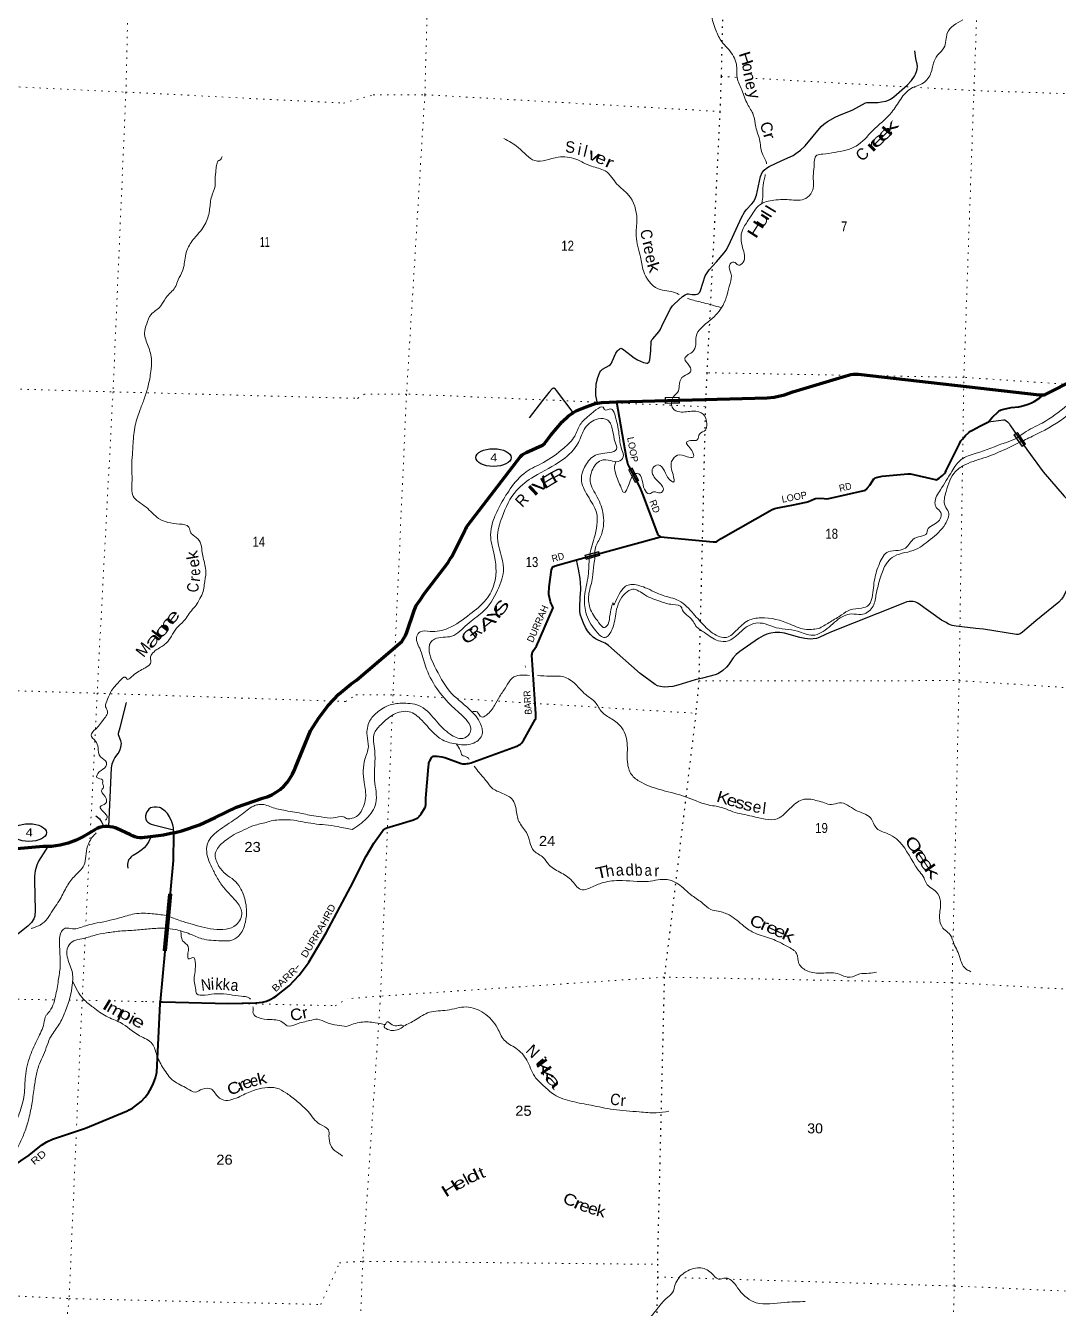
# Model space of a CAD drawing. Header units: feet. Extents: x -762378 to -505285, y -497909 to -353855.
# Drawn here: x -670589 to -652548, y -425289 to -402892 of the extents above; entities that cross this region are included whole.
import ezdxf
from ezdxf.enums import TextEntityAlignment as Align

# ---------------------------------------------------------------- set-up
doc = ezdxf.new("R2010")
doc.units = ezdxf.units.FT
doc.header["$LTSCALE"] = 80
doc.linetypes.add('DOTTED', pattern=[1.5, 0.3, -1.2])
for name, color, linetype, lineweight in [('17', 7, 'Continuous', 25), ('23', 7, 'Continuous', 70), ('26', 7, 'Continuous', 40), ('29', 7, 'Continuous', 25), ('31', 7, 'Continuous', 13), ('39', 7, 'Continuous', 13), ('59', 7, 'Continuous', 13), ('6', 7, 'DOTTED', 25), ('61', 7, 'Continuous', 13), ('7', 7, 'DOTTED', 13)]:
    doc.layers.add(name, color=color, linetype=linetype, lineweight=lineweight)
doc.layers.add('27', color=7, linetype='Continuous')
doc.layers.add('41', color=7, linetype='Continuous')

msp = doc.modelspace()

# ---------------------------------------------------------------- linework, layer by layer
at = {"layer": '17'}
for centre, major_axis in [((-662416.1, -410434.06), (309.24, -1)), ((-670531.83, -416981.56), (-309.24, 1))]:
    msp.add_ellipse(centre, major_axis=major_axis, ratio=0.500121, dxfattribs=at)
at = {"layer": '23'}
for points in [[(-652805.31, -409338.64), (-652797.19, -409337.96), (-652778.75, -409333.35), (-652743.73, -409317.67), (-652663.53, -409273.27), (-652082.58, -408977.24), (-652051.15, -408959.42), (-652036.4, -408949.28), (-652003.22, -408922.54), (-651320.79, -408260.89)], [(-660267.73, -409460.43), (-660251.25, -409459.64), (-657633.31, -409389.18), (-657510.31, -409376.39), (-657332.31, -409336.94), (-657186.25, -409288.59), (-656252.63, -409004.94)], [(-656252.63, -409004.94), (-656213.57, -408993.07), (-656175.32, -408986.14), (-656125.1, -408980.16), (-656084.08, -408978.77), (-656047.95, -408979.38), (-652886.37, -409335.64), (-652816.1, -409339.54), (-652805.31, -409338.64)], [(-661023.79, -409648.02), (-660969.27, -409617.29), (-660798.46, -409545.48), (-660668.52, -409498.7), (-660650.36, -409493.42), (-660633.8, -409489.31), (-660615.26, -409484.92), (-660599.45, -409482.73), (-660598.92, -409482.66)], [(-660598.92, -409482.66), (-660521.04, -409472.51), (-660267.73, -409460.43)], [(-664810.81, -414318.44), (-664020.09, -413642.75), (-663980.47, -413589.53), (-663953.06, -413542.02), (-663927.4, -413484.4), (-663804.68, -413103.7), (-663764.2, -413018.29), (-663693, -412911.69), (-663626.09, -412814.97), (-663206.64, -412264.89), (-663158.72, -412185.59), (-663140.29, -412154.23), (-662918.18, -411705.15), (-662901.59, -411675.64), (-662887.34, -411650.64), (-662864.73, -411616.62), (-661941.55, -410413.47), (-661916.41, -410385.53), (-661886.92, -410367.09), (-661845.24, -410345.69), (-661560.29, -410216.62), (-661527.5, -410190.03), (-661506.66, -410165.79), (-661414.89, -410041.6), (-661215.63, -409807.7), (-661110.02, -409709.58), (-661038.13, -409656.1), (-661023.79, -409648.02)], [(-668002.97, -416986.62), (-667860.36, -416953.36), (-667550.32, -416845.84), (-667276.74, -416718.95), (-666906, -416538.38), (-666450.17, -416382.21), (-666368.2, -416356.03), (-666289.42, -416321.43), (-666214.68, -416278.78), (-666144.81, -416228.56), (-666080.58, -416171.3), (-666022.68, -416107.65), (-665971.75, -416038.29), (-665928.35, -415963.99), (-665892.96, -415885.56), (-665882.79, -415858.03), (-665610.69, -415207.54), (-665468.74, -414977.01), (-665303.47, -414762.58), (-665116.69, -414566.61), (-664910.45, -414391.23), (-664810.81, -414318.44)], [(-668002.97, -416986.62), (-668179.93, -417027.89), (-668505.55, -417068.6), (-668510.58, -417069.27), (-668553.26, -417072.46), (-668596.03, -417071.16), (-668638.44, -417065.4), (-668680.01, -417055.24), (-668720.29, -417040.79), (-668758.84, -417022.21), (-669010.62, -416905.25), (-669022.69, -416900.85), (-669067.39, -416887.88), (-669113.2, -416879.65), (-669159.62, -416876.25), (-669206.14, -416877.72), (-669252.26, -416884.05), (-669297.46, -416895.16), (-669341.25, -416910.94), (-669383.15, -416931.21), (-669575.88, -417051.53), (-669706.3, -417115.04), (-669845.19, -417165.66), (-669988.62, -417201.49), (-670135, -417222.13), (-670282.74, -417227.35), (-672724.65, -417438.64)]]:
    msp.add_lwpolyline(points, dxfattribs=at)
at = {"layer": '26'}
for p, q in [((-660965.72, -412220.58), (-659501.5, -411815.91)), ((-668236.33, -419936.5), (-668154.44, -419051.1))]:
    msp.add_line(p, q, dxfattribs=at)
for points in [[(-653770.82, -409807.56), (-653711.54, -409741.72), (-653589.73, -409622.35), (-653572.58, -409609.71), (-653548.12, -409600.19), (-653500.36, -409588.56), (-653372.97, -409561.83), (-653239.81, -409545.3), (-653213.4, -409542.05), (-653190.3, -409537.29), (-653149.86, -409526.74), (-653075.77, -409501.45), (-653019.03, -409480.16), (-652992.53, -409467.92), (-652972.01, -409455.98), (-652873.69, -409388.26), (-652805.31, -409338.64)], [(-660267.73, -409460.43), (-660096.08, -410430.83), (-660082.04, -410507.61), (-660067.13, -410557.47), (-660051.97, -410586.82), (-659883.53, -410906.98), (-659849.44, -410986.3), (-659815.57, -411073.66), (-659563.77, -411737.84), (-659549.97, -411765.86), (-659538.42, -411781.5), (-659522.11, -411800.54), (-659501.5, -411815.91)], [(-659501.5, -411815.91), (-658576.94, -411907.07), (-658561.28, -411907.85), (-658543.61, -411906.49), (-658526.62, -411902.41), (-658514.33, -411896.68), (-658438.65, -411848.45), (-657546.4, -411339.63), (-657503.8, -411323.71), (-657477.98, -411316.91), (-657389.63, -411297.87), (-657202.51, -411262.41), (-656955.82, -411210.73), (-656910.5, -411199.27), (-656811.28, -411154.39), (-656791.3, -411148.8), (-656720.81, -411144.66), (-656638.48, -411148.88), (-656592.44, -411151.67), (-656558, -411147.02), (-655938.96, -411006.82), (-655920.65, -411001.04), (-655907.74, -410992.88), (-655885.7, -410970.05), (-655844.07, -410916.89), (-655771.81, -410807.23), (-655760.44, -410796.5), (-655745.99, -410789.55), (-655699.63, -410778.02), (-655624.69, -410757.92), (-655241.68, -410721.96), (-655180.55, -410716.79), (-655152, -410716.79), (-655133.02, -410718.85), (-654703.3, -410816.83), (-654680.01, -410820.5), (-654670.49, -410820.5), (-654666.42, -410819.14), (-654657.24, -410813.35), (-654628.25, -410792.71), (-654572.77, -410747.96), (-654560.39, -410735.49), (-654538.32, -410710), (-654522.34, -410685.85), (-654510.14, -410661.18), (-654276.51, -410192.98), (-654249.14, -410143.88), (-654225.35, -410111.23), (-654168.12, -410049.13), (-654110.5, -409994.27), (-654083.31, -409974.55), (-654051.03, -409955.77), (-653920.45, -409884.89), (-653771.63, -409808.46), (-653770.82, -409807.56)], [(-664915.28, -417933.96), (-664640.63, -417395.69), (-664503.88, -417168.16), (-664363.65, -416960.82), (-664344.47, -416939.82), (-664322.73, -416921.46), (-664304.38, -416911.26), (-664278.56, -416899.7), (-664220.8, -416879.98), (-664062.68, -416834.2), (-663815.35, -416758.41), (-663787.73, -416747.9), (-663760.89, -416734.98), (-663740.34, -416722.9), (-663725.89, -416710.84), (-663710.26, -416695.2), (-663701.09, -416683.99), (-663697.69, -416679.23), (-663677.78, -416651.53), (-663613.26, -416548.15), (-663606.12, -416531.84), (-663601.71, -416516.19), (-663598.31, -416500.23), (-663596.89, -416482.81), (-663596.23, -416382.31), (-663553.47, -415832.59), (-663548.7, -415786.58), (-663543.61, -415764.5), (-663533.07, -415741.7), (-663490.94, -415664.87), (-663480.34, -415653.61), (-663471.91, -415648.55), (-663462.4, -415645.83), (-663440.65, -415645.83), (-663399.75, -415647.73), (-663361.14, -415650.59), (-663317.58, -415657.98), (-663292.5, -415663.51), (-663267.36, -415672.35), (-662980.83, -415773.57), (-662955.1, -415780.81), (-662928.59, -415782.17), (-662899.37, -415780.13), (-662877.62, -415777.41), (-662854.52, -415773.33), (-662808.31, -415763.81), (-662779.25, -415754.86), (-662007.57, -415469.98), (-661967.68, -415450.34), (-661947.29, -415435.38), (-661929.62, -415419.06), (-661892.93, -415375.54), (-661686.34, -415009.7), (-661679.18, -414992.27), (-661675.46, -414953.95), (-661676.93, -414907.89), (-661744.25, -413884.78), (-661743.06, -413864.94), (-661740, -413851.68), (-661731.51, -413826.86), (-661724.19, -413810.93), (-661665.58, -413724.04), (-661378.75, -413070.3), (-661376.43, -413055.41), (-661378.47, -413043.85), (-661385.6, -413027.19), (-661415.85, -412968.37), (-661421.29, -412954.77), (-661449.15, -412826.25), (-661449.83, -412809.93), (-661441.05, -412690.67), (-661400.95, -412392.18), (-661393.07, -412362.83), (-661386.96, -412351.27), (-661377.51, -412342.55), (-661371.33, -412337.67), (-661361.81, -412332.91), (-661340.86, -412325.44), (-660965.72, -412220.58)], [(-668154.44, -419051.1), (-668008.11, -417468.94), (-668003.25, -417012.44), (-668002.97, -416986.62)], [(-668236.33, -419936.5), (-668204.08, -419937.34), (-667043.79, -419967.44), (-666568.66, -419953.87), (-666450.3, -419942.71), (-666381.46, -419923.07), (-666315.06, -419896.35), (-666251.8, -419862.84), (-666207.71, -419834.07), (-665982.99, -419656.49), (-665808.42, -419468.42), (-665654.46, -419263.13), (-665640.13, -419241.54), (-665336.44, -418732.82), (-664915.28, -417933.96)], [(-670821.74, -422811.76), (-670529.01, -422615.7), (-670344.05, -422465.27), (-670312, -422441.88), (-670219.22, -422383.84), (-670120.89, -422335.82), (-670018.07, -422298.34), (-669542.86, -422141.06), (-668829.71, -421848.4), (-668804.78, -421838.17), (-668779.71, -421824.28), (-668723.69, -421793.24), (-668644, -421737.75), (-668570.54, -421674.22), (-668504.12, -421603.37), (-668445.47, -421525.96), (-668395.24, -421442.84), (-668353.97, -421354.93), (-668322.11, -421263.19), (-668300.02, -421168.62), (-668239.28, -419968.37), (-668236.33, -419936.5)]]:
    msp.add_lwpolyline(points, dxfattribs=at)
at = {"layer": '29'}
for points in [[(-656969.27, -404993.54), (-656692.21, -404654.86), (-656646.93, -404613.87), (-656580.08, -404568.57), (-656446.4, -404490.91), (-656381.72, -404460.71), (-656135.9, -404361.47), (-655920.28, -404240.67), (-655894.42, -404233.12), (-655868.53, -404232.04), (-655752.1, -404236.35), (-655701.44, -404233.12), (-655635.66, -404223.41), (-655561.29, -404208.31), (-655514.92, -404193.21), (-655480.43, -404178.11), (-655420.04, -404137.12), (-655187.17, -403934.34), (-655116.04, -403852.37), (-655062.11, -403774.7), (-655043.81, -403740.19), (-655027.63, -403694.89), (-655015.78, -403653.9), (-655010.36, -403606.44), (-655013.62, -403565.46), (-655036.24, -403464.06), (-655057.8, -403330.31)], [(-659112.55, -407624.3), (-659067.26, -407590.86), (-659043.54, -407577.92), (-659027.37, -407575.76), (-659006.89, -407576.84), (-658944.35, -407586.55), (-658888.3, -407588.7), (-658858.11, -407582.23), (-658843.02, -407573.6), (-658822.53, -407559.58), (-658810.68, -407544.48), (-658797.73, -407517.52), (-658715.8, -407262.96), (-658697.48, -407226.29), (-658646.8, -407155.1), (-658521.74, -407017.04), (-658383.74, -406857.4), (-658350.32, -406812.1), (-658306.12, -406723.65), (-658086.18, -406244.74), (-658031.21, -406147.67), (-658004.25, -406110.99), (-657905.06, -406003.13), (-657875.96, -405968.61), (-657847.93, -405927.63), (-657818.82, -405852.12), (-657749.82, -405524.22), (-657722.87, -405457.35), (-657689.44, -405416.36), (-657645.25, -405381.85), (-657598.88, -405351.64), (-657378.95, -405248.09), (-657181.66, -405157.49), (-657133.14, -405127.29), (-657052.3, -405069.05), (-656969.27, -404993.54)], [(-660599.11, -409481.76), (-660627.28, -409350.1), (-660630.52, -409315.58), (-660630.52, -409248.71), (-660625.12, -409188.3), (-660621.9, -409147.32), (-660593.86, -409035.14), (-660565.84, -408961.8), (-660556.12, -408944.53), (-660539.96, -408918.65), (-660525.94, -408904.62), (-660509.77, -408892.76), (-660393.33, -408825.88), (-660371.78, -408806.47), (-660354.52, -408784.9), (-660341.59, -408754.7), (-660276.9, -408612.32), (-660252.09, -408572.41), (-660234.84, -408553), (-660216.53, -408538.98), (-660201.42, -408530.34), (-660190.66, -408526.03), (-660178.78, -408527.11), (-660163.69, -408533.58), (-660138.91, -408551.92), (-659957.79, -408694.3), (-659899.55, -408729.89), (-659798.21, -408773.03), (-659768.04, -408780.59), (-659737.84, -408784.9), (-659722.74, -408783.82), (-659711.98, -408776.27), (-659699.02, -408761.17), (-659686.1, -408724.5), (-659668.85, -408569.18), (-659660.23, -408405.23), (-659650.51, -408379.34), (-659634.36, -408357.77), (-659526.53, -408240.19), (-659513.61, -408219.7), (-659503.89, -408201.36), (-659474.8, -408137.73), (-659328.17, -407840.03), (-659315.22, -407820.61), (-659289.35, -407786.09), (-659259.18, -407753.74), (-659112.55, -407624.3)], [(-661024.09, -409647.62), (-661314.04, -409261.66), (-661334.52, -409236.85), (-661348.54, -409227.15), (-661356.08, -409223.91), (-661367.94, -409222.83), (-661378.72, -409228.22), (-661395.97, -409242.25), (-661441.25, -409291.86), (-661559.84, -409436.4), (-661794.87, -409740.57)], [(-653770.82, -409807.56), (-653506.99, -409775.13), (-653484.35, -409777.29), (-653466.02, -409785.91), (-653436.91, -409808.57), (-653418.59, -409826.9), (-653409.96, -409837.69), (-653384.09, -409878.68), (-653101.62, -410295.02), (-652814.85, -410685.49)], [(-652814.85, -410685.49), (-652443.99, -411107.23), (-651978.25, -411543), (-651766.94, -411732.84), (-651693.63, -411808.34), (-651650.5, -411870.9), (-651635.41, -411931.3), (-651637.57, -411965.82), (-651641.88, -411989.55), (-651663.44, -412028.38), (-651741.06, -412112.51), (-651801.44, -412172.91), (-651825.16, -412188.01), (-651853.19, -412198.8), (-651982.56, -412224.69), (-652038.62, -412241.95), (-652103.31, -412272.14), (-652163.68, -412315.29), (-652213.28, -412373.54), (-652249.93, -412431.78), (-652461.24, -412858.92), (-652493.58, -412906.37), (-652538.86, -412958.15), (-652944.23, -413281.74)], [(-660409.03, -413717.51), (-660462.94, -413676.53), (-660493.13, -413660.34), (-660588, -413624.75), (-660633.28, -413598.86), (-660672.09, -413568.66), (-660722.76, -413521.2), (-660771.28, -413460.8), (-660809.01, -413403.63), (-660844.59, -413327.05), (-660875.85, -413250.47), (-660900.65, -413169.57), (-660907.12, -413116.71), (-660909.28, -413044.45), (-660900.65, -412878.34), (-660892.02, -412745.66), (-660892.03, -412705.76), (-660904.96, -412546.13), (-660933, -412380.02), (-660965.72, -412220.58)], [(-652944.23, -413281.74), (-653172.8, -413482.36), (-653215.92, -413512.56), (-653250.42, -413523.35), (-653280.61, -413521.19), (-653854.16, -413430.59), (-653987.84, -413417.64), (-654332.83, -413378.81), (-654401.84, -413365.88), (-654466.52, -413339.98), (-654509.65, -413316.26), (-654587.27, -413270.95), (-655001.26, -412977.57), (-655035.76, -412960.32), (-655087.51, -412947.36), (-655156.5, -412945.22), (-655195.32, -412951.68), (-655294.5, -412990.51), (-656540.79, -413490.99)], [(-656540.79, -413490.99), (-656717.6, -413570.82), (-656771.51, -413592.39), (-656829.73, -413601.02), (-656885.79, -413603.18), (-656976.35, -413592.39), (-657062.6, -413575.13), (-657329.97, -413501.79), (-657416.21, -413488.84), (-657493.84, -413488.84), (-657569.3, -413499.63), (-657640.46, -413519.04), (-657705.15, -413544.93), (-657787.08, -413592.39), (-658110.51, -413821.06), (-658175.2, -413874.99), (-658226.95, -413933.24), (-658313.2, -414054.04), (-658347.7, -414095.03), (-658412.38, -414148.96), (-658470.6, -414192.1), (-658498.63, -414211.52), (-658541.75, -414226.62), (-658766, -414282.71), (-658891.06, -414312.91), (-659197.24, -414407.83), (-659285.65, -414429.4), (-659361.11, -414438.03), (-659436.59, -414440.19), (-659499.11, -414433.72), (-659548.71, -414420.77), (-659593.98, -414394.89), (-659852.73, -414205.05), (-660409.03, -413717.51)], [(-669136.22, -416874.99), (-669092.08, -415858.75), (-669078.44, -415781.44), (-669051.17, -415708.69), (-669033, -415675.72), (-668973.91, -415599.55), (-668944.37, -415548.39), (-668923.92, -415490.41), (-668914.83, -415425.61), (-668923.92, -415381.28), (-668964.82, -415276.69), (-668964.82, -415245.99), (-668937.55, -415149.36), (-668828.47, -414712.82)], [(-668002.97, -416986.62), (-668008.12, -416900.09), (-668019.48, -416844.38), (-668037.66, -416793.22), (-668078.56, -416704.55), (-668112.65, -416651.12), (-668152.42, -416610.19), (-668214.91, -416559.04), (-668233.09, -416548.8), (-668253.54, -416541.98), (-668301.26, -416535.16), (-668346.71, -416535.16), (-668379.66, -416540.85), (-668408.07, -416551.08), (-668436.47, -416570.4), (-668451.24, -416587.46), (-668472.83, -416617.01), (-668486.47, -416649.98), (-668496.69, -416688.64), (-668497.83, -416720.47), (-668492.15, -416745.48), (-668476.24, -416775.03), (-668455.79, -416797.77), (-668439.88, -416810.28), (-668419.43, -416822.78), (-668397.84, -416831.88), (-668353.53, -416845.52), (-668006.03, -416935.25)], [(-669219.98, -416880.05), (-669257.97, -416801.75), (-669272.74, -416777.87), (-669289.78, -416755.14), (-669309.1, -416735.81), (-669363.64, -416692.61)], [(-670203.06, -417226.73), (-670362.38, -417480.44), (-670394.19, -417552.06), (-670421.46, -417648.69), (-670435.1, -417745.33), (-670435.1, -417816.95), (-670421.46, -418339.89), (-670430.55, -418439.94), (-670444.19, -418489.96), (-670487.36, -418553.62), (-670548.72, -418612.74), (-670780.51, -418794.63)], [(-668401.54, -417060.55), (-668437.61, -417134.84), (-668486.47, -417206.46), (-668519.42, -417246.25), (-668559.19, -417282.63), (-668640.99, -417340.61), (-668709.17, -417379.26), (-668731.89, -417394.04), (-668747.8, -417407.69), (-668771.66, -417432.7), (-668785.29, -417452.02), (-668797.79, -417478.17), (-668806.88, -417506.59), (-668812.56, -417535.01), (-668812.56, -417562.3), (-668806.88, -417602.08)]]:
    msp.add_lwpolyline(points, dxfattribs=at)
at = {"layer": '31'}
for p, q in [((-653261.43, -409994.41), (-653120.09, -410200.62)), ((-653120.09, -410200.62), (-653181.95, -410243.03))]:
    msp.add_line(p, q, dxfattribs=at)
msp.add_lwpolyline([(-653181.95, -410243.03), (-653323.29, -410036.82), (-653261.43, -409994.41)], dxfattribs=at)
msp.add_lwpolyline([(-653263.5, -410005.52), (-653312.17, -410038.89), (-653179.87, -410231.91), (-653131.2, -410198.54)], close=True, dxfattribs=at)
at = {"layer": '39'}
for points in [[(-658625.96, -402663.73), (-658543.76, -402941.36), (-658438.9, -403157.28), (-658312.13, -403305.43), (-658172.28, -403566.52), (-658160.34, -403798.05), (-658079.65, -404015.33), (-657977.71, -404265.35), (-657877.98, -404446.96), (-657835.36, -404659.2), (-657761.6, -404910.47), (-657713.6, -405146.99), (-657649.02, -405289.45), (-657648.89, -405302.54)], [(-654214.47, -402788.97), (-654488.08, -403022.07), (-654547.22, -403279.83), (-654657.18, -403407.55), (-654731.36, -403550.32), (-654773.97, -403716.04), (-654905.31, -403891.44), (-655121.03, -403988.19), (-655302.92, -404174.3), (-655459.82, -404403.3), (-655794.26, -404730.07), (-656080.77, -404993.79), (-656455.76, -405106.36), (-656663.63, -405134.96), (-656768.76, -405156.26), (-656816.3, -405356.03), (-656830.51, -405512.46), (-656839.03, -405757.51), (-656933.03, -405889.69), (-657056.99, -405938.63), (-657211.72, -405934.48), (-657517.52, -405940.34), (-657762.89, -406018.2), (-657948.46, -406266.53), (-658068.28, -406462.35), (-658064.44, -406772.06), (-658054.99, -407021.61), (-658136.81, -407073.7), (-658215.79, -407019.31), (-658295.76, -407077.47), (-658267.24, -407214.95), (-658284.1, -407395.44), (-658404.66, -407770.17), (-658630.89, -408035.51), (-658875.74, -408320.45), (-658881.48, -408461.03), (-658934.97, -408582.23), (-659012.77, -408634.42), (-659074.98, -408705.13), (-658990.03, -408838.09), (-658974.62, -408939.02), (-659093.14, -409010.23), (-659169.16, -409146.91), (-659186.43, -409267.07), (-659275.82, -409377.26), (-659283.07, -409574.09), (-659162.04, -409635.64), (-658928.47, -409623.81), (-658750.92, -409676.83), (-658691.05, -409845.3), (-658714.08, -409955.26), (-658814.3, -410018.92), (-658855.31, -410124.37), (-658976.3, -410137.2), (-659039.29, -410161.65), (-658952.71, -410308.73), (-658927.68, -410426), (-659032.11, -410421.19), (-659200.2, -410390.54), (-659303.72, -410502.36), (-659279.61, -410730.19), (-659273.03, -410861.04), (-659348.11, -410810.78), (-659428.71, -410665.87), (-659540.52, -410560.34), (-659630.48, -410616.23), (-659563.75, -410829.12), (-659453.86, -411006.97), (-659497.23, -411050.04), (-659619.43, -411032.69), (-659692.68, -411064.9), (-659778.83, -410986.82), (-659816.19, -410831.37), (-659906.65, -410707.41), (-659961.27, -410729.99), (-660046.07, -410894.58), (-660142.46, -411040.76), (-660186.59, -410961.17), (-660235.68, -410841.24), (-660289.79, -410682.97), (-660296.53, -410558.14), (-660276.33, -410502.54)], [(-647101.29, -402989.76), (-647038.59, -403043.08), (-646914.81, -403076.56), (-646814.61, -403089.3), (-646779.08, -403114.38), (-646757.26, -403201.41), (-646755.08, -403346.23), (-646807.93, -403443.32), (-646928.14, -403502.42), (-647151.89, -403598.94), (-647273.92, -403726.35), (-647306, -403874.26), (-647229.74, -404031.11), (-647138.77, -404164.23), (-647016.23, -404320.31), (-646965.61, -404458.38), (-647011.97, -404613.95), (-647103.18, -404792.45), (-647034.39, -405003.38), (-646861.91, -405247.25), (-646748.73, -405376.95), (-646648.83, -405552.53), (-646612.6, -405702.27), (-646623.94, -405826.62), (-646558.53, -406013.33), (-646487.94, -406232.36), (-646471.33, -406439.88), (-646515.53, -406589.48), (-646664.42, -406744.31), (-646843.88, -406914.4), (-647051.67, -407015.38), (-647281.29, -407105.71), (-647550.71, -407104.51), (-647816.01, -406948.62), (-647979.25, -406735.15), (-648148.83, -406533.58), (-648343.99, -406461.99), (-648687.7, -406456.79), (-649058.69, -406645.87), (-649199.44, -406796.89), (-649419.94, -406998.05), (-649544.48, -407219.88), (-649525.37, -407560.16), (-649476.85, -407852.97), (-649444.1, -408209.7), (-649479.64, -408411.8), (-649491.16, -408618.57), (-649557.58, -408847.99), (-649674.54, -409011.72), (-649899.47, -409152.44), (-650234.2, -409187.69), (-650526.77, -409149.68), (-650770.99, -409032.55), (-651095.03, -408816.78), (-651303, -408622.21), (-651367.76, -408562.17), (-651424.48, -408502.35), (-651487.68, -408534.83), (-651650.96, -408701.33), (-651682.56, -408831.16), (-651775.36, -408993.53), (-652125.17, -409293.75), (-652396.66, -409521.69), (-652833.2, -409831.64), (-653147.39, -410002.14), (-653294.9, -410104.73), (-653473.7, -410174.32), (-653983.34, -410359.68), (-654245.65, -410469.24), (-654409.99, -410675.93), (-654609.59, -410998.27), (-654704.09, -411224.93), (-654680.05, -411303.98), (-654601.92, -411390.52), (-654600.14, -411475), (-654671.02, -411569.6), (-654840.01, -411723.89), (-654840.17, -411729.92), (-655056.31, -411842.73), (-655217.69, -412013.31), (-655345.46, -412054.11), (-655519.01, -412077.6), (-655673.26, -412282.55), (-655756.77, -412549.71), (-655803.65, -412876.15), (-655857.35, -413005.39), (-655985.55, -413062.26), (-656183.37, -413091.13), (-656334.52, -413179.55), (-656530.79, -413300.94), (-656716.68, -413410.55)], [(-653246.59, -410178.41), (-653000.14, -410060.37), (-652452.82, -409743.34), (-652121.51, -409458.71), (-651862.73, -409254.55), (-651590.31, -408916.07), (-651473.3, -408750.33), (-651419.24, -408683.43), (-651374.98, -408682.6), (-651283.37, -408791.62), (-650941.11, -409078.25), (-650625.25, -409223.43), (-650329.14, -409279.63), (-650025.3, -409271.7), (-650029.32, -409271.6), (-649700.28, -409147.74), (-649487.42, -408855.9), (-649415.64, -408576.37), (-649358.93, -408258.23), (-649381.48, -407972.14), (-649445.42, -407578.39), (-649457.24, -407266.45), (-649215.07, -406931.17), (-648879.37, -406632.58), (-648607.45, -406539.36), (-648268.4, -406568.57), (-648121.27, -406707.21), (-647976.23, -406924.22), (-647835.56, -407078.77), (-647560.15, -407232.93), (-647278.57, -407230.43), (-646881.99, -407062.15), (-646677.32, -406926.91), (-646547.15, -406795.7), (-646458.28, -406679.08), (-646381.79, -406549.56), (-646328.84, -406514.24), (-646305.31, -406408.27), (-646345.57, -406171.84), (-646509.82, -405769.37), (-646650.43, -405385.62), (-646873.26, -404993.63), (-646961.16, -404820.38), (-646910.67, -404660.9), (-646870.16, -404422.75), (-646965.27, -404142.75), (-646975.4, -404070.1), (-646931.19, -404071.29), (-646742.63, -404088.42), (-646323.19, -404043.38), (-646161.71, -404095.97), (-646016.77, -404089.8), (-645798.61, -403977.04), (-645721.01, -403856.49), (-645700.39, -403686.15), (-645656.15, -403534.55), (-645474.13, -403495.2), (-645200.43, -403486.46), (-645105.12, -403607.64), (-645063.76, -403791.7), (-644993.56, -403874), (-644929.43, -403851.77)], [(-662234.39, -404862.8), (-661983.2, -405020.33), (-661693.7, -405249.25), (-661287.95, -405189.77), (-660977.19, -405224.25), (-660702.94, -405346.2), (-660465.85, -405428.96), (-660348.28, -405544.71), (-660258.83, -405659.69), (-660056.78, -405850.08), (-659911.1, -406270.15), (-659923.02, -406567.37), (-659850.2, -406929.2), (-659796.38, -407173.91), (-659539.31, -407488.41), (-659237.49, -407556.82), (-659170.99, -407586.78)], [(-668588.32, -409593.05), (-668513.74, -409398.48), (-668448.55, -409183.49), (-668402.27, -408931.7), (-668389.91, -408735.08), (-668448.26, -408487.89), (-668511.2, -408258.64), (-668473.98, -408101.04), (-668398.36, -407936.66), (-668247.52, -407806.91), (-668207.7, -407755.95), (-668112.66, -407612.31), (-667966.48, -407440.19), (-667926.86, -407332.93), (-667847.43, -407174.7), (-667799.01, -406918.96), (-667743.4, -406751.91), (-667602.59, -406559.51), (-667440.61, -406333.63), (-667374.65, -406094.54), (-667339.31, -405870.53), (-667279.36, -405693.57), (-667277.43, -405571), (-667264.22, -405410.6), (-667250.96, -405310.51), (-667214.77, -405247.37), (-667202.6, -405243.74), (-667158.31, -405178.85)], [(-657668.07, -405489.02), (-657675.68, -405536.02), (-657711.05, -405732.09), (-657708.23, -405852.8), (-657727.97, -405992.48)], [(-659027, -407654.6), (-658983.86, -407668.74), (-658743.95, -407731.71), (-658442.45, -407814.94)], [(-669193.31, -416766.72), (-669165.49, -416723.24), (-669287.86, -416530.24), (-669191.65, -416475.1), (-669201.69, -416350.12), (-669260.23, -416233.6), (-669226.82, -416194.49), (-669243.01, -416135.65), (-669246.7, -416063.16), (-669343.82, -416021.77), (-669304.46, -415922.54), (-669190.9, -415827.76), (-669176.66, -415759.87), (-669281.87, -415657.9), (-669324.87, -415495.65), (-669367.47, -415383.68), (-669446.46, -415278.55), (-669395.77, -415201.81), (-669316.92, -415123.98), (-669243.44, -415025.87), (-669159.8, -414861.75), (-669191.46, -414784.32), (-669157.09, -414652.76), (-669087.88, -414500.23), (-669052.21, -414453.15), (-669029.36, -414429.77), (-668829.76, -414283.54), (-668816.36, -414304.08), (-668742.75, -414264.28), (-668533.24, -414122.39), (-668486.17, -414095.79), (-668400.85, -414004.1), (-668408.68, -413935.49), (-668274.8, -413771.01), (-668122.66, -413663.42), (-668042.77, -413553.46), (-667951.81, -413411.7), (-667825.18, -413285.18), (-667674.01, -413083.07), (-667590.43, -412983.28), (-667547.29, -412896.97), (-667487.05, -412772.12), (-667469.84, -412655.87), (-667439.99, -412429.32), (-667488.23, -412180.45), (-667508.57, -412063.18), (-667541.92, -411913.31), (-667638.91, -411805.58), (-667703.26, -411745.16), (-667738.36, -411649.52), (-667903.32, -411593.84), (-668267.83, -411495.41), (-668486.54, -411299.25), (-668711.4, -411106.9), (-668730.84, -410836.86), (-668735.18, -410535.15), (-668720.56, -410330.57), (-668711.96, -410188.11), (-668673.58, -409869.71), (-668588.32, -409593.05)], [(-656716.68, -413410.55), (-656948.62, -413436.49), (-657233.66, -413342.39), (-657745.5, -413232.15), (-657965.96, -413280.52), (-658181.91, -413461.69), (-658369.98, -413577.27), (-658491.96, -413551.88), (-658724.64, -413378.77), (-658921.98, -413162.38), (-659183.25, -412930.19), (-659454.33, -412840.49), (-659766.44, -412705.45), (-660014.32, -412650.55), (-660194.67, -412778.4), (-660324.91, -412988.01), (-660324.86, -412986), (-660379.9, -413165.47), (-660414.74, -413341.45), (-660474.67, -413402.17), (-660574.96, -413317.05), (-660733, -413059.49), (-660748.27, -412801.74), (-660684.69, -412528.02), (-660664.59, -412301.37), (-660642.98, -412169.26), (-660641.47, -412036.62), (-660551.52, -411829.94), (-660498.8, -411435.3), (-660603.21, -411126.91), (-660728.41, -410844.1), (-660695.53, -410666.05), (-660537.9, -410485.32), (-660367, -410485.88), (-660238.77, -410503.4), (-660148.06, -410419.38), (-660172.99, -410298.09), (-660223.95, -410021.29), (-660299.26, -409677.49), (-660365.18, -409585.25), (-660479.98, -409592.22), (-660483.68, -409580.06), (-660746.31, -409701.68), (-660901.23, -409856.35), (-660997.09, -410058.84), (-661189.73, -410270.8), (-661540.17, -410518.73), (-661848.23, -410685.37), (-662125.55, -410981.51), (-662306.37, -411278.22), (-662432.77, -411570.36), (-662466.78, -411790.6), (-662410.59, -412097.7), (-662396.24, -412616.78), (-662549.03, -412918.26), (-662827.13, -413168.14), (-663207.71, -413415.26), (-663520.82, -413469.18), (-663697.96, -413476.49), (-663756.2, -413549.31), (-663705.6, -413763.78), (-663603.3, -414076.13), (-663408.49, -414463.35), (-663135.46, -414782.29), (-662896.13, -415007.86), (-662813.73, -415160.85), (-662834.43, -415258.81), (-662953.11, -415336.04), (-663172.38, -415263.81), (-663411.71, -415038.25), (-663684.34, -414779.62), (-663990.49, -414723.16), (-664220.52, -414753.17), (-664451.26, -414885.7), (-664579.96, -415037.05), (-664624.75, -415285.14), (-664601.86, -415482.78), (-664661.93, -415700.31), (-664676.73, -416106.02), (-664649.89, -416382.17), (-664689.96, -416527.86), (-664788.62, -416684.04), (-664882.93, -416731.56)], [(-664886.81, -416929.9), (-664633.11, -416734.45), (-664473.24, -416469.34), (-664492.71, -416066.73), (-664491.15, -415554.11), (-664492.86, -415240.43), (-664368.03, -415082.95), (-664160.6, -414919.64), (-663891.86, -414870.56), (-663670.54, -415017.23), (-663305.72, -415362.76), (-663038.33, -415440.31), (-662786.67, -415428.97), (-662619.96, -415284.67), (-662640.8, -415085.07), (-662839.03, -414826.44), (-663180.65, -414515.7), (-663444.46, -414076.37), (-663540.03, -413738.06), (-663515.89, -413662.32), (-663445.92, -413601.87), (-663145.03, -413553.65), (-662876.09, -413345.75), (-662609.05, -413133.78), (-662343.39, -412746.86), (-662242.82, -412367.58), (-662345.22, -411832.06), (-662267.29, -411472.27), (-662013.67, -411008.63), (-661707.6, -410765.54), (-661213.21, -410473.22), (-660933.72, -410171.12), (-660812.3, -409915.03), (-660587, -409760.24), (-660420.65, -409780.79), (-660334.76, -409953.98), (-660290.13, -410166.28), (-660265.15, -410285.56), (-660391.44, -410346.51), (-660664.52, -410407.53), (-660826.6, -410604.23), (-660880.21, -410805.84), (-660769.46, -411102.34), (-660618.35, -411393.89), (-660656.27, -411837.18), (-660739.59, -412172.7), (-660762.41, -412501.8), (-660826.22, -412859.96), (-660803.4, -413136.01), (-660625.12, -413464.47), (-660467.2, -413575.26), (-660342.69, -413429.83), (-660274.29, -413126.08), (-660110.81, -412800.76), (-659984.36, -412733.78), (-659769.81, -412832.02), (-659495.39, -412947.95), (-659287.65, -412999.77), (-659126.33, -413058.38), (-659124.53, -413066.47), (-658939.09, -413276.51), (-658879.36, -413374.62), (-658729.59, -413489.21), (-658490.08, -413632.35), (-658313.15, -413633.08), (-658149.3, -413520.87), (-657872.86, -413333.28), (-657717.87, -413327.39), (-657526.52, -413390.82), (-657106.26, -413466.44), (-656838.66, -413535.94), (-656553.34, -413392.82), (-656290.69, -413194.8), (-656161.18, -413164.1), (-655992.5, -413172.65), (-655798.3, -413053.21), (-655734.26, -412837.8), (-655653.43, -412520.31), (-655550.58, -412281.82), (-655453.31, -412177.88), (-655084.08, -412055.1), (-654785.47, -411866.09), (-654522.86, -411593.68), (-654469.14, -411388.05), (-654526.53, -411277.94), (-654509.81, -411027.09), (-654343.63, -410675.7), (-654171.53, -410555.67), (-653804.1, -410424.8), (-653246.59, -410178.41)], [(-662797.48, -414873.25), (-662703.57, -414874.3), (-662627.5, -414962.79), (-662538.12, -414929.01), (-662396.89, -414759.9), (-662308.23, -414601.44), (-662193.17, -414433.64), (-662088.65, -414283.65), (-661787.18, -414237.46)], [(-661648.94, -414241.31), (-661428.18, -414249.11), (-661189.28, -414263.56), (-660985.52, -414389.66), (-660805.41, -414573.42), (-660640.04, -414706.53), (-660525.81, -414872.44), (-660354.14, -414995.67), (-660173.39, -415155.32), (-660078.98, -415461.43), (-660071.6, -415789.33), (-659990.38, -415986.53), (-659824.74, -416109.59), (-659466.37, -416243.86), (-659063.14, -416355.2), (-658680.76, -416494.13), (-658434.73, -416542.96), (-658233.59, -416616.71), (-657895.88, -416696.14), (-657460.7, -416739.99), (-657212.01, -416537.58), (-656991.21, -416400.76), (-656754.63, -416427.21), (-656634.93, -416462.59), (-656511.04, -416492.05), (-656371.43, -416459.61), (-656091.37, -416589.77), (-655829.54, -416725.46), (-655719.82, -416909.35), (-655525.19, -417001.02), (-655374.83, -417093.52), (-655041.55, -417566.88), (-654969.87, -417669.32), (-654894.28, -417775.9), (-654854.54, -417869.44), (-654681.51, -418016.83), (-654607.36, -418177.64), (-654623.76, -418416.45), (-654592.61, -418606.27), (-654528.33, -418684.39), (-654438.04, -418767.23), (-654373.72, -418919.74), (-654314.69, -419043.96), (-654263.96, -419178.01), (-654224.7, -419289.64), (-654150.43, -419370.04), (-654077.15, -419412.22)], [(-663070.32, -415433.42), (-662995.05, -415552.04), (-662964.98, -415631.26), (-662867.43, -415668.05), (-662841.04, -415703.15)], [(-662753.5, -415819.96), (-662665.4, -415934.83), (-662538.68, -416085), (-662445.22, -416200.09), (-662256.79, -416297.63), (-662078.88, -416412.98), (-662022.66, -416567.28), (-661972.22, -416787.78), (-661840.6, -416980.29), (-661780.68, -417146.76), (-661706.42, -417303.55), (-661546.55, -417416.41), (-661457.16, -417533.4), (-661259.74, -417671.39), (-661042.72, -417828), (-660863.87, -417983.58), (-660740.34, -417950.71), (-660534.99, -417865.75), (-660230.07, -417817.64), (-659713.72, -417833.51), (-659381.1, -417802.23), (-659194.09, -417877.62), (-658948.2, -418083.25), (-658758.72, -418217.01), (-658620.79, -418323.24), (-658490.93, -418354.87), (-658297.62, -418420.37), (-658043.37, -418614.17), (-657845.64, -418740.1), (-657556.63, -418836.32), (-657280.69, -418970.38), (-657121.08, -419093.29), (-657081.41, -419265.24), (-656926.14, -419400.08), (-656681.8, -419436.8), (-656406.46, -419442.18), (-656185.02, -419508.44), (-656018.6, -419450.58), (-655857.42, -419438.82), (-655726.12, -419416.21)], [(-668135.45, -418427.82), (-667881.24, -418520.55), (-667518.93, -418624.93), (-667088.32, -418667.23), (-666911.12, -418592.63), (-666811.82, -418378.77), (-666913.92, -418180.4), (-667161.97, -417896.82), (-667276.57, -417712.11), (-667320.01, -417626.25), (-667426.53, -417315.15), (-667394.55, -417133.25), (-667371.18, -417093.81), (-667292, -417005.94), (-666993.81, -416792.58), (-666748.95, -416613.65), (-666635.85, -416532.93), (-666572.66, -416504.84), (-666497.82, -416489.21), (-666403.68, -416498.33), (-666294.46, -416538.11), (-666049.28, -416598.44), (-665729.64, -416655.18), (-665599.96, -416683.56), (-665425.99, -416709.38), (-665219.59, -416726.22), (-665034.1, -416706.17), (-664964.89, -416740.62), (-664882.91, -416731.55)], [(-664886.81, -416929.9), (-665002.37, -416906.25), (-665132.05, -416877.87), (-665354.12, -416848.46), (-665562.33, -416825.53), (-665744.2, -416795.43), (-665905.99, -416765.99), (-666134.8, -416758.47), (-666267.84, -416772.2), (-666385.41, -416804.52), (-666606.19, -416859.59), (-666775.36, -416934.45), (-666944.72, -417015.34), (-667082.3, -417107.32), (-667185.5, -417192.39), (-667250.62, -417280.72), (-667278.07, -417384.36), (-667258.64, -417467.43), (-667211.77, -417571.5), (-667091.6, -417708.14), (-666950.26, -417811.29), (-666844.01, -417943.45), (-666754.79, -418167.53), (-666731.6, -418321.09), (-666750.82, -418543.62), (-666840.03, -418755.8), (-666971.84, -418856.02), (-667177.27, -418871.38), (-667509.6, -418834.33), (-667719.95, -418753.03), (-667976.6, -418674.23), (-668156, -418648.68)], [(-670494.24, -418654.88), (-670469.15, -418648.64), (-670297.9, -418571.84), (-670090.22, -418299.21), (-670003.73, -418171.37), (-669879.82, -417942.23), (-669743.09, -417751.71), (-669571.98, -417554.27), (-669536.57, -417390.58), (-669506.99, -417220.66), (-669385.93, -417017.56), (-669354.51, -416986.65)], [(-671768.07, -422423.8), (-671561.79, -422569.3), (-671309.81, -422605.72), (-671123.68, -422503.27), (-671012.65, -422424.49), (-670847.24, -422216.82), (-670787.35, -422104.19), (-670699.96, -421885.92), (-670615.09, -421558.99), (-670592.71, -421238.05), (-670508.68, -420874.91), (-670376.49, -420575.68), (-670271.74, -420317.76), (-670228.89, -420172.41), (-670193.41, -420131.35), (-670067.56, -419841.96), (-670018.5, -419566.13), (-669986.52, -419321.91), (-669995.47, -418975.82), (-669996.12, -418871.25), (-669964.79, -418709.44), (-669898.69, -418653.31), (-669770.37, -418661.54), (-669537.56, -418606.87), (-669393.77, -418571.38), (-668948.53, -418471.41), (-668687.1, -418401.6), (-668379.57, -418397.63), (-668135.45, -418427.82)], [(-668156, -418648.68), (-668410.12, -418659.99), (-668662.03, -418683.88), (-668945.93, -418702.7), (-669177.97, -418733.28), (-669390.33, -418776.56), (-669605.21, -418835.85), (-669749, -418871.33), (-669846.56, -418968.65), (-669862.42, -419149.07), (-669778.31, -419407.16), (-669773.7, -419638.51), (-669812.73, -419852.35), (-669897.34, -420108.91), (-670002.8, -420326.6), (-670144.13, -420535.06), (-670213.53, -420693.62), (-670277.29, -420864.42), (-670346.5, -421016.95), (-670405.47, -421226.11), (-670442.75, -421448.05), (-670481.85, -421726.21), (-670545.48, -422017.65), (-670619.02, -422242.41), (-670709.71, -422438.47), (-670786.43, -422574.67), (-670924.78, -422753.07), (-671150.21, -422890.42), (-671392.35, -422922.67), (-671601.6, -422869.56), (-671869.97, -422718), (-672051.06, -422601.48), (-672329.07, -422375.21), (-672546.55, -422203.21), (-672819.13, -421932.9), (-673192.38, -421731.66), (-673437.7, -421613.02), (-673679.26, -421502.55), (-673876.21, -421441.8), (-673882.3, -421443.61), (-673990.04, -421410.46), (-674224.25, -421384.59), (-674479.42, -421393.84), (-674691.65, -421433.1), (-674862.83, -421507.9), (-675021.96, -421645.41), (-675143.29, -421794.22), (-675269.4, -421967), (-675373.3, -422136.48), (-675433.96, -422273.21), (-675509.25, -422427.55), (-675598.07, -422627.69), (-675654.07, -422806.79), (-675664.61, -423009.5), (-675639.68, -423171.15), (-675613.91, -423306.7), (-675578.1, -423442.57), (-675550.52, -423521.89), (-675523.97, -423571.01), (-675465.05, -423675.48)], [(-667877.17, -418697.7), (-667869.96, -418794.34), (-667846.26, -418869.51), (-667749.02, -418969.2), (-667758.46, -419137.77), (-667744.02, -419188.51), (-667668.79, -419160.82), (-667622.24, -419274.94), (-667643.91, -419573.78), (-667619.82, -419699.22), (-667598.91, -419798.42), (-667458.93, -419819.1), (-667241.2, -419796.1), (-667022.69, -419811.32), (-666826.65, -419837.86), (-666681.11, -419872.8), (-666662.89, -419888.28)], [(-669765.58, -419583.81), (-669578.82, -419888.18), (-669408.66, -420032.49), (-669180.63, -420188.75), (-668935.06, -420299.35), (-668598.84, -420527.53), (-668378.38, -420669.47), (-668296.54, -420873.2), (-668179.35, -421102.22), (-668007.38, -421314.95), (-667762.71, -421453.67), (-667629.98, -421512.31), (-667497.72, -421460.36), (-667345.12, -421463.36), (-667223.01, -421602.08), (-667128.15, -421651.43), (-666844.84, -421588.36), (-666608.4, -421483.55), (-666410.03, -421437.79), (-666205.25, -421442.51), (-666043.19, -421526.24), (-665960.58, -421581.23), (-665776.64, -421734.03), (-665655.89, -421852.59), (-665448.05, -422074.54), (-665300.5, -422171.87), (-665289.88, -422278.77), (-665259.12, -422446.65), (-665207.19, -422518.72), (-665140.44, -422567.15), (-665081.52, -422609.3), (-665053.81, -422629.96)], [(-666617.58, -420025.39), (-666614.29, -420043.87), (-666615.25, -420136.32), (-666529.27, -420211.52), (-666313.35, -420244.75), (-666080.27, -420306.69), (-666021.55, -420354.86), (-665859.89, -420325.99), (-665626.81, -420263.29), (-665489.5, -420241.66), (-665334.56, -420297.01), (-665145.25, -420345.45), (-664983.8, -420368.25)], [(-663987.27, -420360.82), (-663779.5, -420251.52), (-663534.69, -420119.37), (-663226.02, -420081.42), (-662892.77, -420026.03), (-662585.94, -420132.77), (-662345.62, -420396.56), (-662230.51, -420604.72), (-662025.16, -420746.94), (-661833.63, -420955.13), (-661696.38, -421238.27), (-661539.9, -421403.31), (-661358.94, -421554.93), (-661042.44, -421676.01), (-660710.43, -421743.22), (-660324.27, -421815.91), (-659868.95, -421858.29), (-659571.77, -421874.3), (-659353.85, -421845.97)], [(-664983.8, -420368.25), (-664731.69, -420292.31), (-664480.58, -420301.06), (-664306.51, -420333.88)], [(-664306.51, -420333.88), (-664275.08, -420286.47), (-664183.99, -420339.18), (-664079.77, -420352.03), (-664017.21, -420343.65), (-663989.4, -420356.46), (-664028.64, -420395.62), (-664156.41, -420436.42), (-664266.5, -420417.38), (-664327.24, -420357.45), (-664306.51, -420333.88)], [(-656968.93, -425170.93), (-657335.27, -425185.23), (-657826.04, -425190.15), (-658125.7, -424964.98), (-658363.55, -424759.56), (-658484.65, -424776.41), (-658612.53, -424670.45), (-658819.26, -424580.46), (-659085.06, -424669.83), (-659241.26, -424872.71), (-659289.2, -425012.16), (-659402.71, -425121.69), (-659570.75, -425316.22), (-659705.53, -425469.42), (-659864.31, -425617.95), (-659988.36, -425821.69), (-660086.17, -425945.73), (-660414.61, -426198.27), (-660565.67, -426359.07), (-660719.91, -426336.84), (-660898.93, -426414.46), (-661174.34, -426487.49), (-661277.25, -426727.99), (-661527.93, -427081.13), (-661573.92, -427222.64), (-661544.6, -427329.98), (-661659.19, -427328.92), (-661770.18, -427344.03), (-661779.1, -427452.36), (-661731.46, -427475.75), (-661670.72, -427535.68), (-661763.11, -427607.59), (-661948.74, -427707.15), (-662161.37, -427914.55), (-662215.11, -427969.4), (-662506.43, -428035.97), (-662622.2, -428079.1), (-662654.28, -428227.01), (-662760.21, -428278.45), (-662800.9, -428371.85), (-662924.13, -428469.07), (-662936.08, -428464.72), (-663154.58, -428515.15), (-663332.44, -428624.97), (-663558.8, -428743.55), (-663700.33, -428848.31), (-663930.06, -428942.67), (-664080.54, -429037.87)]]:
    msp.add_spline(points, degree=3, dxfattribs=at)
at = {"layer": '59'}
for points in [[(-659420.08, -409384.28), (-659170.18, -409377.3), (-659167.24, -409482.26), (-659417.14, -409489.24)], [(-659177.95, -409385.51), (-659411.86, -409392.05), (-659409.36, -409481.02), (-659175.45, -409474.48)]]:
    msp.add_lwpolyline(points, close=True, dxfattribs=at)
at = {"layer": '6'}
for points in [[(-658413.87, -402668.49), (-658439.38, -403780.51), (-658461.64, -404391.08), (-658687.44, -408952.76), (-658715.25, -409545.1), (-658805.37, -413291.33)], [(-658808.82, -413434.34), (-658830.43, -414332.9), (-658881.66, -414898.48), (-659432.41, -419505.71), (-659553.57, -424518.53), (-659551.46, -424741.75), (-659656.61, -429984.18), (-659797.63, -435289.99), (-659926.22, -440582.06), (-660005.72, -444012.05)]]:
    msp.add_lwpolyline(points, dxfattribs=at)
at = {"layer": '61'}
for p, q in [((-660059.93, -410650.55), (-659993.82, -410615.13)), ((-659941.87, -410870.91), (-660059.93, -410650.55)), ((-660819, -412140.54), (-660578.02, -412073.99)), ((-660578.02, -412073.99), (-660558.05, -412146.28))]:
    msp.add_line(p, q, dxfattribs=at)
for points in [[(-659997.09, -410625.96), (-660049.09, -410653.82), (-659938.59, -410860.07), (-659886.59, -410832.21)], [(-660809.15, -412146.12), (-660583.6, -412083.83), (-660567.89, -412140.69), (-660793.44, -412202.98)], [(-668091.42, -418053.97), (-668185.53, -419043.18), (-668126.81, -419048.76), (-668032.69, -418059.56)], [(-668084.21, -418062.69), (-668176.8, -419035.97), (-668134.01, -419040.03), (-668041.41, -418066.76)]]:
    msp.add_lwpolyline(points, close=True, dxfattribs=at)
for points in [[(-659993.82, -410615.13), (-659875.76, -410835.49), (-659941.87, -410870.91)], [(-660558.05, -412146.28), (-660799.03, -412212.83), (-660819, -412140.54)]]:
    msp.add_lwpolyline(points, dxfattribs=at)
at = {"layer": '7'}
for p, q in [((-658439.38, -403780.51), (-658118.37, -403798.33)), ((-663049.2, -414642.49), (-661930.55, -414711.2)), ((-661721.64, -414724.03), (-658881.66, -414898.48)), ((-672168.21, -419873.69), (-670083.59, -419901.15)), ((-669042.8, -419920.21), (-668495.59, -419932.65))]:
    msp.add_line(p, q, dxfattribs=at)
for points in [[(-668798.41, -402368.83), (-668837.92, -404054.12), (-669062.64, -409285.96), (-669340.57, -414548.22), (-669539.75, -418607.4)], [(-663571.71, -402520.24), (-663615.6, -404097.95), (-663935.48, -409324.57), (-664171.51, -414573.55), (-664178.47, -414741.2)], [(-654221.57, -410455.26), (-654199.43, -409033.01), (-654024.12, -404025.67), (-653977.02, -402795.1)], [(-684198.24, -403312.75), (-679363.49, -403541.45), (-674061.6, -403800.08), (-668837.92, -404054.12), (-665034.44, -404243.42), (-664515.63, -404102.7)], [(-657832.33, -403814.22), (-654024.12, -404025.67), (-648782.56, -404200.53), (-647013.94, -404323.86)], [(-664515.63, -404102.7), (-663615.6, -404097.95), (-658461.64, -404391.08)], [(-678416.8, -408868.27), (-674275.7, -409138.82), (-669062.64, -409285.96), (-664792.11, -409400.02), (-664666.51, -409324.33)], [(-651992.57, -409181.57), (-654199.43, -409033.01), (-658687.44, -408952.76)], [(-658715.25, -409545.1), (-663935.48, -409324.57), (-664666.51, -409324.33)], [(-655842.98, -444563.76), (-655727.69, -440734.96), (-654970.59, -435475.84), (-654523.35, -430148.1), (-654365.74, -424899.03), (-654403.15, -419528.13), (-654281.86, -414328.33), (-654223.57, -410583.91)], [(-681283.98, -413967.05), (-679786.44, -414056.27), (-674563.41, -414392.71), (-669340.57, -414548.22), (-664999.19, -414693.3), (-664818.29, -414577.08)], [(-658830.43, -414332.9), (-654281.86, -414328.33), (-649108.98, -414666.21), (-643881.36, -414986.24), (-638763.14, -415036.37), (-633543.35, -415349.37), (-633165.03, -415345.37)], [(-664818.29, -414577.08), (-664171.51, -414573.55), (-663277.42, -414628.47)], [(-664186.54, -414935.9), (-664389.82, -419837.07), (-664699.88, -424466.85), (-664905.35, -429776.96), (-664905.93, -429814.96), (-665090.06, -434910.71), (-665028.81, -440020.9), (-665163.18, -443894)], [(-669550.21, -418820.44), (-669603.55, -419907.47), (-669829.62, -425119.16), (-669905.15, -425803.51), (-670093.99, -429648.05), (-670240.88, -434958.85), (-670395.02, -440245.28), (-670438.69, -442099.83)], [(-633306.83, -420498.45), (-633730.28, -420491.1), (-638923.77, -420323.56), (-644108.71, -420212.54), (-649233.85, -419894.04), (-654405.94, -419602.43), (-659432.41, -419505.71), (-664389.82, -419837.07), (-664971.57, -419882.17)], [(-669827.33, -419904.53), (-669603.55, -419907.47), (-669299.78, -419914.37)], [(-668495.59, -419932.65), (-665179.84, -420004.22), (-664971.57, -419882.17)], [(-675042.59, -424904.43), (-674672.42, -424891.7), (-669829.62, -425119.16), (-665435.38, -425221.44), (-665104.79, -424492.72)], [(-665104.79, -424492.72), (-664699.88, -424466.85), (-659545.59, -424520.76)], [(-659551.46, -424741.75), (-654365.74, -424899.03), (-649125.79, -425134.16), (-644124.06, -425405.12), (-639139.08, -425625.36), (-633885.48, -425649.76), (-633448.96, -425663.43)]]:
    msp.add_lwpolyline(points, dxfattribs=at)

# ---------------------------------------------------------------- texts
at = {"layer": '17', "width": 1.2}
for p in [(-662410.99, -410502.37), (-670526.72, -417049.87)]:
    msp.add_text(' 4 ', height=140, dxfattribs=at).set_placement(p, align=Align.CENTER)
at = {"layer": '27'}
for s, rotation, p in [('LOOP', 280.031, (-660082.31, -410084.51)), ('RD', 290.762, (-659695.5, -411198.51)), ('LOOP', 10.731, (-657370.08, -411222.92)), ('DURRAH', 66.31, (-661728.5, -413674.19)), ('-', 271.765, (-661908.7, -414060.08))]:
    msp.add_text(s, height=120, rotation=rotation, dxfattribs=at).set_placement(p)
for s, rotation, width, p in [('RD', 12.761, 0.95, (-656364.76, -411031.48)), ('RD', 15.617, 0.95, (-661381.12, -412261.02)), ('BARR', 93.765, 0.95, (-661746.95, -414918.81)), ('RD', 62.202, 1.1, (-665287.14, -418497.21)), ('DURRAH ', 59.164, 1.15, (-665687.07, -419180.99)), ('BARR', 43.317, 1.2, (-666221.49, -419773.07)), ('-', 50.83, 1.9, (-665843.65, -419401.13)), ('RD', 39.813, 1.25, (-670438.36, -422793.11))]:
    msp.add_text(s, height=120, rotation=rotation, dxfattribs=dict(at, width=width)).set_placement(p)
at = {"layer": '41'}
for s, rotation, width, p in [('H', 287.8, 1.25, (-658098.27, -403493.81)), ('o', 280.857, 0.95, (-658062.71, -403637.61)), ('n', 284.23, 1.15, (-658035.54, -403804.55)), ('y', 284.467, 1.1, (-657954.21, -404115.54)), ('e', 44.885, 2.05, (-655514.81, -404844.5)), ('k', 49.791, 2.05, (-655411.31, -404738.24)), ('S', 356.837, 0.95, (-661081.42, -405111.35)), ('r', 286.294, 1.25, (-657690.99, -404841.57)), ('r', 44.271, 2.25, (-655731.6, -405051.39)), ('e', 43.787, 2, (-655633.77, -404957.24)), ('v', 335.568, 1.4, (-660701.88, -405244.27)), ('e', 338.261, 1.25, (-660571.13, -405299.53)), ('r', 335.787, 1.45, (-660425.9, -405370.42)), ('l', 58.843, 1.25, (-657485.72, -406144.64)), ('u', 57.346, 1.7, (-657648.75, -406337.88)), ('l', 58.843, 1.25, (-657558.26, -406229.89)), ('C', 280.127, 0.9, (-659839.67, -406553.58)), ('H', 57.856, 1.55, (-657754.14, -406499.59)), ('r', 285.134, 1.2, (-659800.49, -406722.11)), ('k', 287.364, 1.3, (-659710.67, -407141.58)), ('V', 37.437, 1.65, (-661526.54, -410982.63)), ('E', 31.474, 1.65, (-661403.91, -410918.35)), ('R', 28.592, 1.4, (-661244.07, -410827.31)), ('I', 42.959, 2.25, (-661657.2, -411078.16)), ('k', 99.851, 1.1, (-667580.03, -412121.02)), ('e', 94.454, 0.8, (-667538.1, -412428.37)), ('C', 84.014, 0.85, (-667568.04, -412712.79)), ('S', 55.073, 1.65, (-662204.39, -413113.14)), ('e', 51.896, 1.75, (-667954.56, -413277.58)), ('Y', 48.884, 1.7, (-662302.37, -413225.6)), ('o', 48.021, 1.9, (-668139.49, -413510)), ('n', 53.473, 1.8, (-668051.46, -413394.48)), ('G', 37.977, 1.45, (-662772.13, -413619.82)), ('A', 38.713, 1.7, (-662466.25, -413392.08)), ('a', 50.154, 1.9, (-668301.6, -413683.64)), ('l', 51.863, 1.55, (-668219.71, -413581.55)), ('K', 342.899, 1.2, (-658433.94, -416467.26)), ('e', 340.898, 1.2, (-658278.55, -416512.92)), ('s', 345.729, 1.25, (-658132.26, -416556.93)), ('s', 347.801, 1.2, (-657989.47, -416594.38)), ('C', 307.215, 1.5, (-655160.15, -417244.87)), ('r', 305.369, 1.85, (-655079.24, -417362.29)), ('e', 304.927, 1.65, (-655010.47, -417461.1)), ('e', 304.981, 1.65, (-654924.15, -417589.35)), ('T', 12.386, 1.25, (-660509.79, -417773.78)), ('a', 5.99, 0.95, (-660201.16, -417732.89)), ('b', 4.145, 0.9, (-659875.23, -417733.29)), ('a', 2.316, 0.85, (-659711.67, -417736.9)), ('k', 305.393, 1.85, (-654836.59, -417713.39)), ('C', 333.621, 1.25, (-657856.21, -418630.35)), ('r', 337.503, 1.4, (-657713.51, -418685.33)), ('e', 334.992, 1.35, (-657583.73, -418739.24)), ('e', 335.543, 1.3, (-657450.47, -418798.64)), ('k', 334.349, 1.55, (-657306.23, -418867.12)), ('N', 7.107, 0.9, (-667426.67, -419735.1)), ('k', 356.919, 0.95, (-667216.51, -419725.3)), ('k', 356.826, 0.95, (-667088.41, -419733.17)), ('a', 355.067, 0.9, (-666947.57, -419744.18)), ('I', 328.094, 1.8, (-669220.13, -420073.29)), ('m', 330.773, 1.25, (-669068.9, -420159.06)), ('p', 333.971, 1.45, (-668891.58, -420236.38)), ('i', 332.05, 1.25, (-668777.63, -420314.83)), ('e', 329.1, 1.5, (-668667.95, -420365.13)), ('i', 310.888, 1.7, (-661661.08, -421037.61)), ('k', 306.879, 1.95, (-661611.56, -421127.6)), ('e', 18.302, 1.15, (-666694.33, -421437.03)), ('e', 10.453, 0.95, (-666582.25, -421407.94)), ('k', 13.662, 1.2, (-666439.36, -421371.99)), ('k', 305.447, 1.9, (-661541.9, -421249.92)), ('a', 309.133, 1.9, (-661446.85, -421374.75)), ('C', 24.889, 1.2, (-666910.64, -421532.4)), ('r', 24.512, 1.5, (-666778.46, -421477.2)), ('C', 349.76, 0.9, (-660306.47, -421737.83)), ('t', 23.904, 1.2, (-662583.41, -423008.6)), ('H', 31.783, 1.55, (-663125.73, -423278.24)), ('e', 28.158, 1.45, (-662969.19, -423190.08)), ('l', 28.424, 1.15, (-662847.62, -423125.99)), ('d', 25.424, 1.55, (-662737.26, -423069.7)), ('C', 335.761, 1.2, (-661118.76, -423482.21)), ('r', 335.182, 1.5, (-660974.63, -423551.55)), ('e', 339.555, 1.2, (-660852.65, -423594.12)), ('e', 342.211, 1.15, (-660704.51, -423643.64)), ('k', 347.108, 1.15, (-660560.35, -423686.83))]:
    msp.add_text(s, height=200, rotation=rotation, dxfattribs=dict(at, width=width)).set_placement(p, align=Align.CENTER)
for s, rotation, p in [('e', 282.984, (-658006.85, -403955.58)), ('C', 286.425, (-657737.92, -404696.87)), ('i', 349.219, (-660929.84, -405149.11)), ('l', 346.533, (-660830.89, -405181.32)), ('C', 44.449, (-655905.47, -405207.84)), ('e', 281.624, (-659783.99, -406826.81)), ('e', 282.859, (-659754.2, -406983.2)), ('R', 46.863, (-661847.15, -411246)), ('e', 102.923, (-667557.78, -412258.92)), ('r', 82.133, (-667543.48, -412566.25)), ('R', 38.17, (-662669, -413545.88)), ('M', 52.096, (-668459.23, -413846.96)), ('e', 347.136, (-657831.58, -416630.84)), ('l', 353.067, (-657697.41, -416655.06)), ('h', 9.706, (-660367.19, -417745.49)), ('d', 4.169, (-660030.33, -417729.84)), ('r', 0.533, (-659561.34, -417745.63)), ('i', 2.022, (-667322.47, -419721.77)), ('N', 315.517, (-661798.99, -420870.56)), ('r', 355.038, (-660159.97, -421758.49))]:
    msp.add_text(s, height=200, rotation=rotation, dxfattribs=at).set_placement(p, align=Align.CENTER)
at = {"layer": '41', "width": 1.1}
msp.add_text('Cr', height=200, rotation=11.53, dxfattribs=at).set_placement((-665948.2, -420275.08))
at = {"layer": '7'}
for s, width, p in [('7', 0.85, (-656345.65, -406486.47)), ('11', 0.65, (-666495.81, -406755.15)), ('12', 0.85, (-661231.7, -406822.84)), ('14', 0.85, (-666627.44, -411991.02)), ('18', 0.85, (-656618.62, -411851.09)), ('13', 0.85, (-661854.7, -412345.07)), ('19', 0.85, (-656796.55, -416988.48)), ('23', 1.1, (-666768.1, -417319.92)), ('24', 1.1, (-661622.66, -417215.24)), ('25', 1.1, (-662036.41, -421926.77)), ('30', 1.05, (-656934.62, -422233.5)), ('26', 1.1, (-667259.02, -422780.46))]:
    msp.add_text(s, height=175, dxfattribs=dict(at, width=width)).set_placement(p)

doc.saveas('drawing.dxf')
